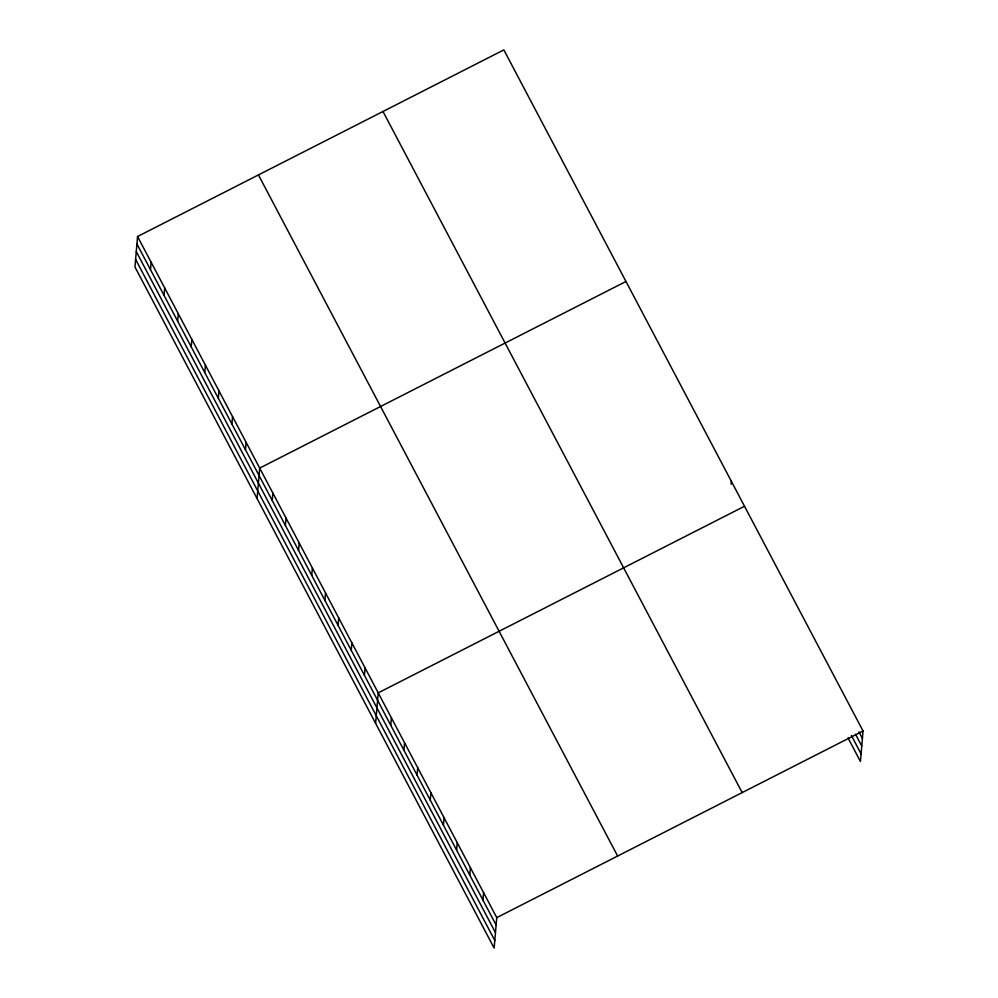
<?xml version="1.0" encoding="UTF-8"?>
<svg xmlns="http://www.w3.org/2000/svg" width="998" height="998" viewBox="0 0 998 998"><rect width="100%" height="100%" fill="white"/><g stroke="black" fill="none" stroke-linecap="round" stroke-linejoin="round"><path stroke-width="1.5" d="M137.562 236.514L134.955 266.99L494.147 948.1L496.755 917.624L137.562 236.514L503.853 49.9L863.045 731.01L860.438 761.486L847.963 737.821M150.498 269.672L151.135 262.249M164.059 295.396L164.695 287.973M177.632 321.131L178.268 313.709M191.204 346.867L191.841 339.445M204.777 372.591L205.413 365.168M218.337 398.327L218.974 390.904M231.91 424.05L232.546 416.628M245.483 449.786L246.119 442.364M257.072 498.563L259.692 468.087L625.983 281.473M272.217 500.485L272.853 493.062M285.391 525.459L286.027 518.037M298.564 550.434L299.2 543.012M311.738 575.409L312.374 567.987M324.899 600.384L325.535 592.962M338.072 625.359L338.709 617.937M351.246 650.334L351.882 642.912M364.42 675.309L365.056 667.887M375.61 723.338L378.217 692.861L744.52 506.248M390.754 725.259L391.391 717.836M403.928 750.234L404.564 742.811M417.089 775.209L417.725 767.786M430.263 800.184L430.899 792.761M443.436 825.159L444.073 817.724M456.61 850.121L457.246 842.699M469.771 875.096L470.407 867.674M482.945 900.071L483.581 892.649M731.097 484.242L731.347 481.273M496.755 917.624L863.045 731.01M858.954 731.858L862.409 738.433M855.523 734.216L861.761 746.042M851.381 735.476L861.087 753.877M382.983 111.489L742.175 792.599M258.445 174.937L617.637 856.047M136.926 243.936L496.118 925.046M136.277 251.546L495.47 932.656M135.603 259.38L494.796 940.49"/></g></svg>
